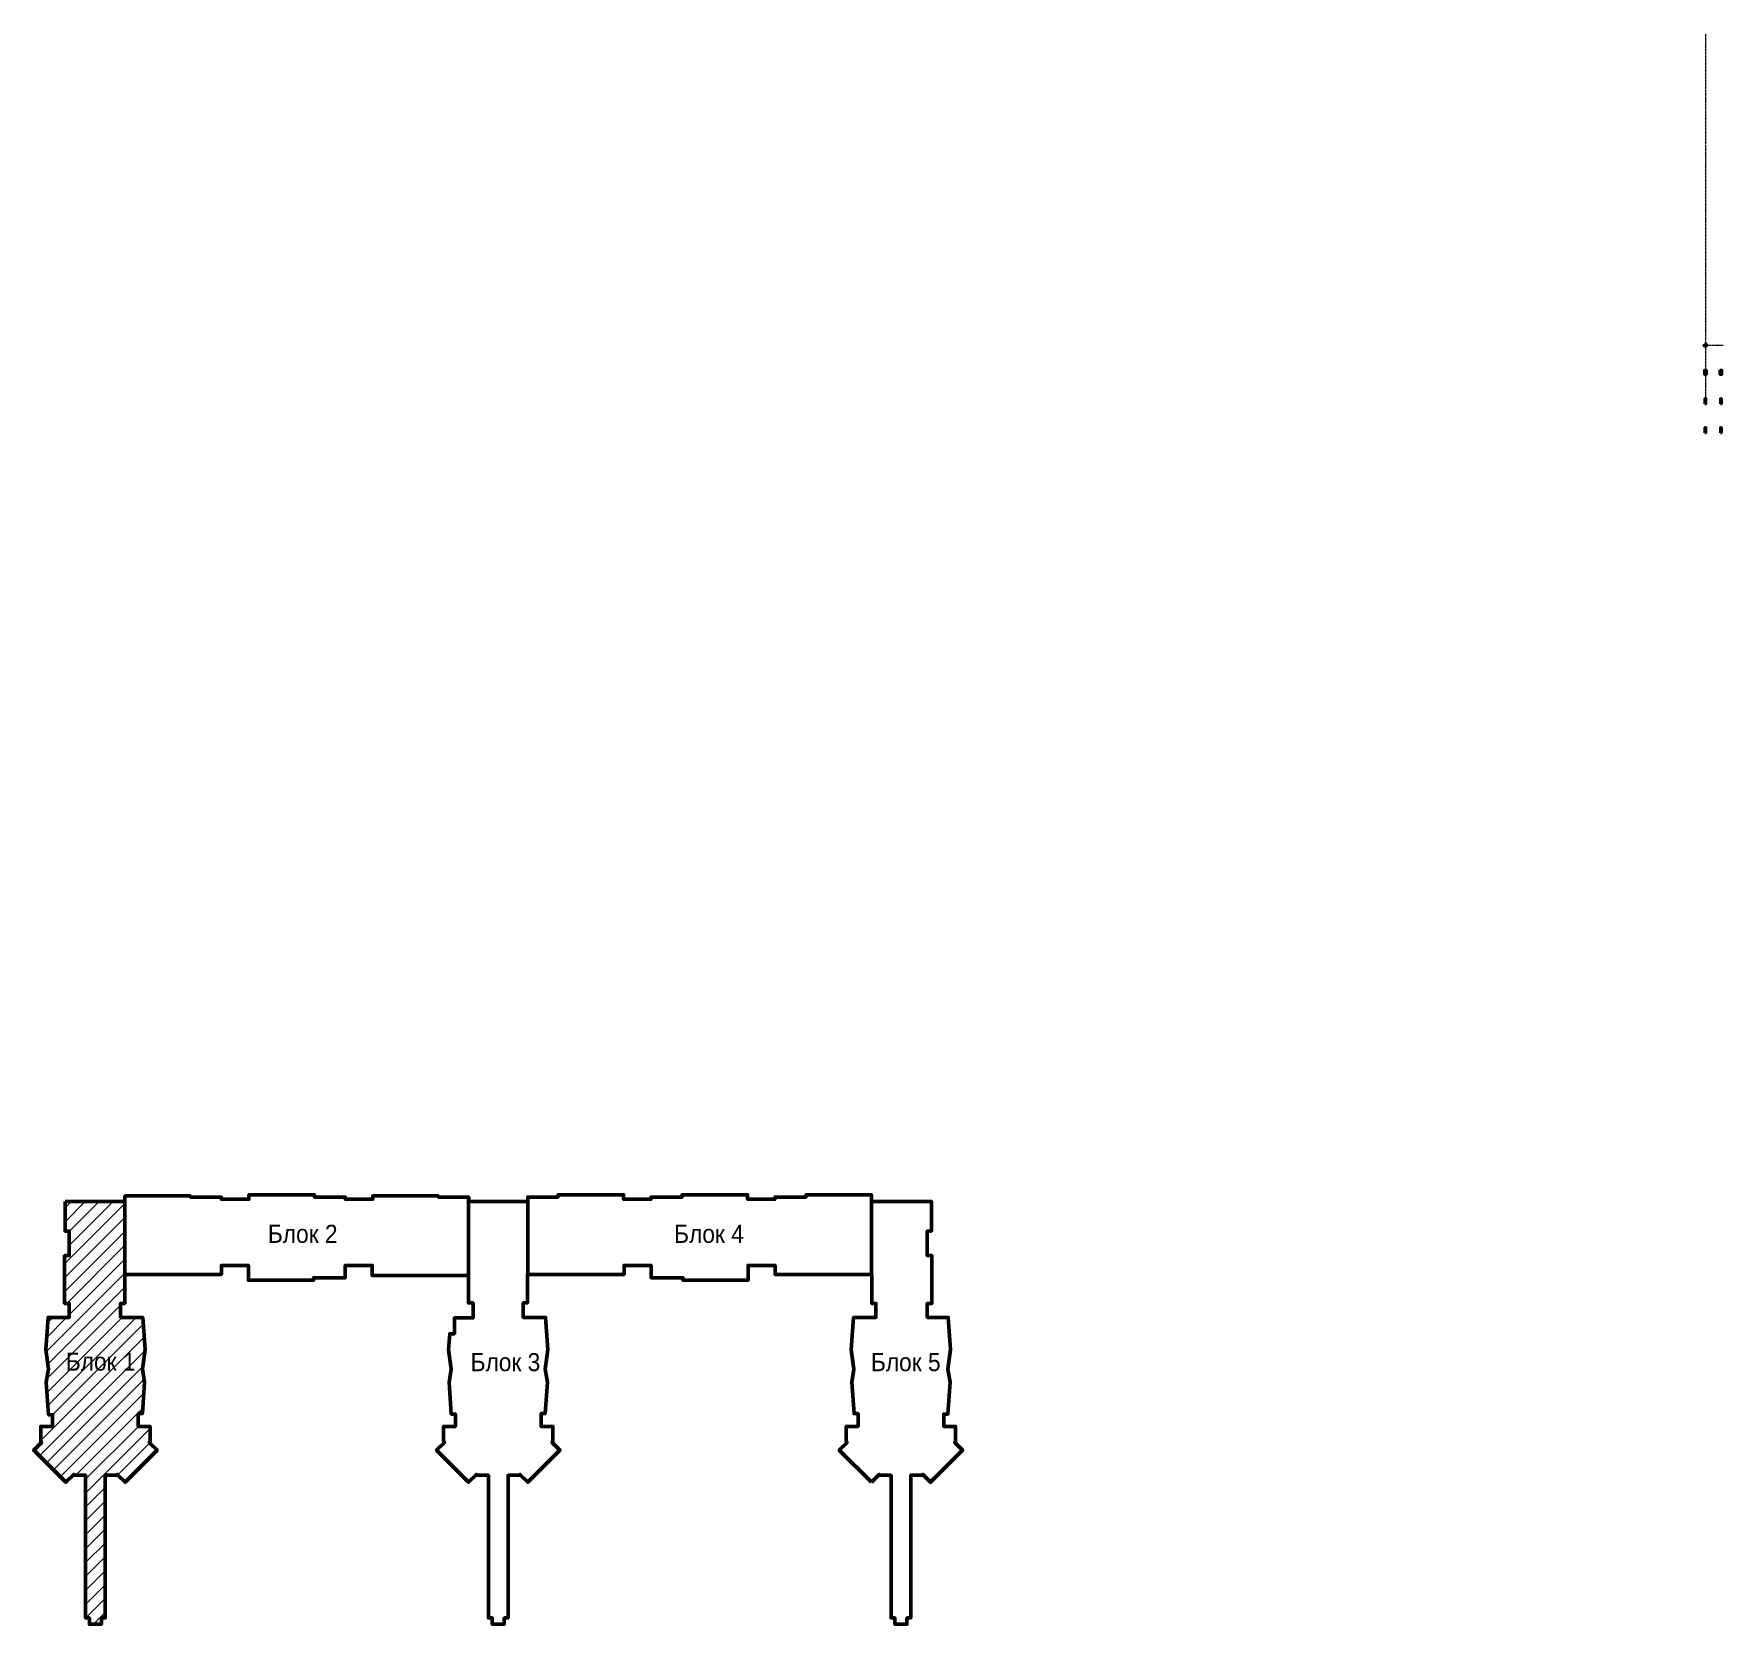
# Model space of a CAD drawing. Header units: inches. Extents: x -407541 to 6688123, y -998590 to 1205599.
# Drawn here: x -407541 to -80353, y -31780 to 276365 of the extents above; entities that cross this region are included whole.
import ezdxf

# ---------------------------------------------------------------- set-up
doc = ezdxf.new("R2010")
doc.units = ezdxf.units.IN
doc.header["$MEASUREMENT"] = 0
doc.linetypes.add('ACAD_ISO04W100', pattern=[30, 24, -3, 0, -3])
for name, color, linetype, lineweight in [('КОНТУРная', 10, 'Continuous', 50), ('МОНОЛИТ', 5, 'Continuous', 40), ('Оси', 254, 'ACAD_ISO04W100', 5), ('Штриховка', 7, 'Continuous', 9)]:
    doc.layers.add(name, color=color, linetype=linetype, lineweight=lineweight)
doc.styles.add('style1', font='arial.ttf', dxfattribs={"width": 0.9, "height": 500})

msp = doc.modelspace()

# ---------------------------------------------------------------- hatches: boundary and pattern name
at = {"layer": 'КОНТУРная', "lineweight": 5, "ltscale": 0.1}
h = msp.add_hatch(dxfattribs=at)
h.set_pattern_fill('ANSI31', color=256, scale=600, style=0)
h.set_pattern_definition([(45, (-6729178.3, 1342755.1), (-1347.0384, 1347.0384), [])])
h.paths.add_polyline_path([(-401487.6, 50127.1), (-389887.8, 50127.1), (-389887.8, 51218.6), (-389887.8, 35978.6), (-389937.8, 35978.6), (-389937.8, 30378.6), (-390737.6, 30378.6), (-390737.6, 27658.6), (-386437.7, 27658.6), (-385976.3, 21455.1), (-386492.1, 17658.9), (-386080.1, 15139), (-386507.5, 9026.2), (-387297.6, 9026.2), (-387297.6, 6558.6), (-385007.8, 6558.6), (-385007.8, 3616.9), (-385169.5, 3455.2), (-383655.4, 1941.1), (-389871.3, -4274.8), (-391386.3, -2759.7), (-391548.1, -2921.4), (-393697.2, -2921.4), (-393697.6, -30559.8), (-394437.1, -30559.1), (-394438.2, -31779.8), (-396758.2, -31779.8), (-396758.2, -30559.8), (-397497.9, -30559.8), (-397497.9, -2921.4), (-399647.1, -2921.4), (-399808.8, -2759.7), (-401324.5, -4274.9), (-407540, 1941.5), (-406026.2, 3455.3), (-406187.8, 3616.9), (-406187.8, 6559.6), (-403897.5, 6559.6), (-403897.5, 8809), (-404671.6, 8808.5), (-405114.9, 15139), (-404702.9, 17658.9), (-405218.6, 21455.1), (-404757.2, 27658.6), (-400687.1, 27658.6), (-400687.1, 30378.1), (-401588.1, 30378.1), (-401588.1, 39658.6), (-400687.6, 39658.6), (-400687.6, 44380.5), (-401487.6, 44380.5)])
at = {"layer": 'Штриховка'}
h = msp.add_hatch(dxfattribs=at)
h.set_pattern_fill('ANSI37', color=256, scale=35, style=0)
h.set_pattern_definition([(45, (-6418610.94, 1824970.15), (-78.577241, 78.577241), []), (135, (-6418610.94, 1824970.15), (-78.577241, -78.577241), [])])
h.paths.add_polyline_path([(-83498.8, 210269.8), (-83498.8, 211269.8), (-83548.7, 211269.8), (-84148.5, 211269.8), (-84148.5, 210269.8)])
h.paths.add_polyline_path([(-83998.7, 211165.3), (-83598.7, 211165.3), (-83598.7, 210365.3), (-83998.7, 210365.3)], flags=16)
h = msp.add_hatch(dxfattribs=at)
h.set_pattern_fill('ANSI35', color=256, scale=700, style=0)
h.set_pattern_definition([(45, (-101202.09, -2371.88), (-123.74369, 123.74369), []), (45, (-101078.35, -2371.88), (-123.74369, 123.74369), [218.75, -43.75, 0, -43.75])])
h.paths.add_polyline_path([(-83998.7, 211165.3), (-83598.7, 211165.3), (-83598.7, 210365.3), (-83998.7, 210365.3)])
h.paths.add_polyline_path([(-80998.7, 211165.3), (-80598.7, 211165.3), (-80598.7, 210365.3), (-80998.7, 210365.3)])

# ---------------------------------------------------------------- linework, layer by layer
at = {"layer": 'КОНТУРная', "ltscale": 0.1}
for p, q in [((-389887.8, 51218.6), (-389887.8, 35978.6)), ((-323357.6, 50993.7), (-323357.6, 35778.8)), ((-311887, 50993.6), (-311887, 35978.7)), ((-245308, 51418.6), (-245308, 35978.6))]:
    msp.add_line(p, q, dxfattribs=at)
for points in [[(-401487.6, 50127.1), (-401487.6, 44380.5), (-400687.6, 44380.5), (-400687.6, 39658.6), (-401588.1, 39658.6), (-401588.1, 30378.2), (-400687.1, 30378.1), (-400687.1, 27658.6), (-404757.2, 27658.6), (-405218.6, 21455.1), (-404702.9, 17658.9), (-405114.9, 15139), (-404671.6, 8808.5), (-403897.5, 8809), (-403897.5, 6559.6), (-406187.8, 6559.6), (-406187.8, 3616.9), (-406026.1, 3455.2), (-407540.5, 1941), (-401324.5, -4274.9), (-399808.9, -2759.7), (-399647.1, -2921.4), (-397497.9, -2921.4), (-397497.9, -30559.8), (-396758.2, -30559.8), (-396758.2, -31779.8), (-394438.2, -31779.8), (-394437.1, -30559.8), (-393697.6, -30559.8), (-393697.2, -2921.4), (-391548.1, -2921.4), (-391386.3, -2759.7), (-389871.3, -4274.8), (-383655.5, 1941), (-385169.5, 3455.2), (-385007.8, 3616.9), (-385007.8, 6558.6), (-387297.6, 6558.6), (-387297.6, 9026.2), (-386507.5, 9026.2), (-386080.1, 15139), (-386492.1, 17658.9), (-385976.3, 21455.1), (-386437.7, 27658.6), (-390737.6, 27658.6), (-390737.6, 30378.6), (-389937.8, 30378.6), (-389937.8, 35978.6), (-371208.7, 35978.7), (-371208.7, 37728.6), (-365986.4, 37729.8), (-365986.4, 34873.6), (-353357.6, 34873.6), (-353357.6, 35353.6), (-347207.6, 35353.6), (-347207.6, 37728.6), (-341987.6, 37728.6), (-341987.6, 35778.7), (-323357.6, 35778.7), (-323357.6, 30478.6), (-322457.6, 30478.6), (-322457.6, 27559), (-326087.6, 27559), (-326087.6, 24510.1), (-326991.4, 24510.1), (-327218.6, 21455.1), (-326702.9, 17658.9), (-327114.8, 15139.8), (-326680.1, 8921.7), (-325897.5, 8930.4), (-325897.5, 6556.9), (-328187.6, 6558.6), (-328187.6, 3616.9), (-328025.9, 3455.2), (-329540, 1941.1), (-323324, -4274.9), (-321808.9, -2759.7), (-321647.1, -2921.4), (-319497.4, -2921.4), (-319497.4, -30560.8), (-318757.6, -30560.8), (-318758.2, -31779.8), (-316437.6, -31779.8), (-316438.2, -30559.8), (-315697.4, -30560.8), (-315697.4, -2922), (-313548.1, -2921.4), (-313386.2, -2759.6), (-311870.9, -4274.9), (-305654.9, 1941), (-307169.3, 3455.2), (-307007.6, 3616.9), (-307007.6, 6558.6), (-309297.6, 6558.6), (-309297.6, 9028.6), (-308507.6, 9028.6), (-308080.3, 15139), (-308492.3, 17658.9), (-307976.5, 21455.1), (-308437.9, 27658.6), (-312737.5, 27658.6), (-312737.6, 30486.9), (-311937.8, 30478.6), (-311937.8, 35978.7), (-293207.6, 35978.7), (-293207.6, 37728.6), (-287989.2, 37728.6), (-287989.2, 35353.6), (-281837.7, 35353.6), (-281837.7, 34873.6), (-269209.7, 34873.6), (-269209.7, 37728.5), (-263986.5, 37728.5), (-263986.5, 35978.6), (-245257.4, 35978.7), (-245257.4, 30378.6), (-244457.6, 30378.6), (-244457.6, 27658.6), (-248757.3, 27655), (-249218.4, 21455.1), (-248702.7, 17658.9), (-249114.7, 15139), (-248687.3, 9028), (-247897.6, 9023.5), (-247897.6, 6558.6), (-250187.6, 6558.6), (-250187.6, 3616.9), (-250025.9, 3455.2), (-251539.9, 1941), (-245323.9, -4274.9)], [(-401487.6, 50127.1), (-389887.8, 50128.6), (-389887.8, 51218.6), (-377207.6, 51218.6), (-377207.6, 50993.6), (-371205.6, 50993.6), (-371205.6, 50568.6), (-365887.6, 50568.6), (-365887.6, 51418.6), (-353207.6, 51418.6), (-353207.6, 50993.6), (-347207.6, 50993.6), (-347207.6, 50568.6), (-341887.6, 50568.6), (-341887.6, 51218.6), (-329208.1, 51218.6), (-329208.1, 50993.6), (-323308.7, 50993.6), (-323307.6, 50128.6), (-311887, 50128.6), (-311887, 50993.6), (-305987.3, 50993.6), (-305987.3, 51418.6), (-293307.8, 51418.6), (-293307.8, 50568.6), (-287987.8, 50568.6), (-287987.8, 50993.6), (-281987.8, 50993.6), (-281987.8, 51418.6), (-269307.8, 51418.6), (-269307.8, 50568.6), (-263987.8, 50568.6), (-263987.8, 50993.6), (-257987.8, 50993.6), (-257987.8, 51418.6), (-245308, 51418.6), (-245308, 50130.9), (-233707.8, 50127.1), (-233707.8, 44380.5), (-234507.2, 44380.5), (-234507.2, 39658.6), (-233607.6, 39658.6), (-233607.6, 30378.2), (-234507.6, 30378.1), (-234507.5, 27658.5), (-230437.7, 27658.5), (-229976.3, 21455.1), (-230492.1, 17658.9), (-230080.1, 15139), (-230514.3, 8929.2), (-231297.7, 8929.2), (-231297.7, 6558.2), (-229007.6, 6558.2), (-229007.6, 3616.9), (-229169.3, 3455.2), (-227655, 1940.9), (-233870.8, -4274.9), (-235386.3, -2759.7), (-235548.1, -2921.4), (-237697.4, -2921.4), (-237697.4, -30560.8), (-238437.6, -30559.8), (-238437.6, -31779.8), (-240757.6, -31779.8), (-240758.2, -30559.8), (-241497.4, -30560.8), (-241497.4, -2922), (-243647.1, -2921.4), (-243808.8, -2759.8), (-245323.9, -4274.9)]]:
    msp.add_lwpolyline(points, dxfattribs=at)
at = {"layer": 'МОНОЛИТ'}
for points in [[(-83998.7, 216215.3), (-83598.7, 216215.3), (-83598.7, 215815.3), (-83998.7, 215815.3)], [(-83998.7, 211165.3), (-83598.7, 211165.3), (-83598.7, 210365.3), (-83998.7, 210365.3)], [(-80998.7, 211165.3), (-80598.7, 211165.3), (-80598.7, 210365.3), (-80998.7, 210365.3)], [(-83898.7, 204669.4), (-83698.7, 204669.4), (-83698.7, 205669.1), (-83898.7, 205669.1)], [(-80898.8, 204669.4), (-80698.7, 204669.4), (-80698.7, 205669.1), (-80898.8, 205669.1)]]:
    msp.add_lwpolyline(points, close=True, dxfattribs=at)
at = {"layer": 'МОНОЛИТ', "elevation": 0}
for points in [[(-83898.7, 199065), (-83698.7, 199065), (-83698.7, 200064.7), (-83898.7, 200064.7)], [(-80898.8, 199065), (-80698.7, 199065), (-80698.7, 200064.7), (-80898.8, 200064.7)]]:
    msp.add_lwpolyline(points, close=True, dxfattribs=at)
at = {"layer": 'Оси', "ltscale": 0.3}
msp.add_line((-83798.7, 276365.3), (-83798.7, 205819.1), dxfattribs=at)
msp.add_lwpolyline([(-84345.8, 216015.3), (-80353.5, 216015.3)], dxfattribs=at)

# ---------------------------------------------------------------- texts
at = {"layer": 'КОНТУРная', "ltscale": 0.1, "char_height": 3500, "width": 28563.669, "attachment_point": 1, "style": 'style1'}
for s, insert in [('{\\fArial|b0|i0|c204|p34;Блок 2}', (-362202.6, 45613.1)), ('{\\fArial|b0|i0|c204|p34;Блок 4}', (-283523.7, 45613.1)), ('{\\fArial|b0|i0|c204|p34;Блок 1}', (-401335.2, 20857.6)), ('{\\fArial|b0|i0|c204|p34;Блок 3}', (-322941.1, 20748.5)), ('{\\fArial|b0|i0|c204|p34;Блок 5}', (-245415.4, 20748.5))]:
    msp.add_mtext(s, dxfattribs=dict(at, insert=insert))

doc.saveas('drawing.dxf')
